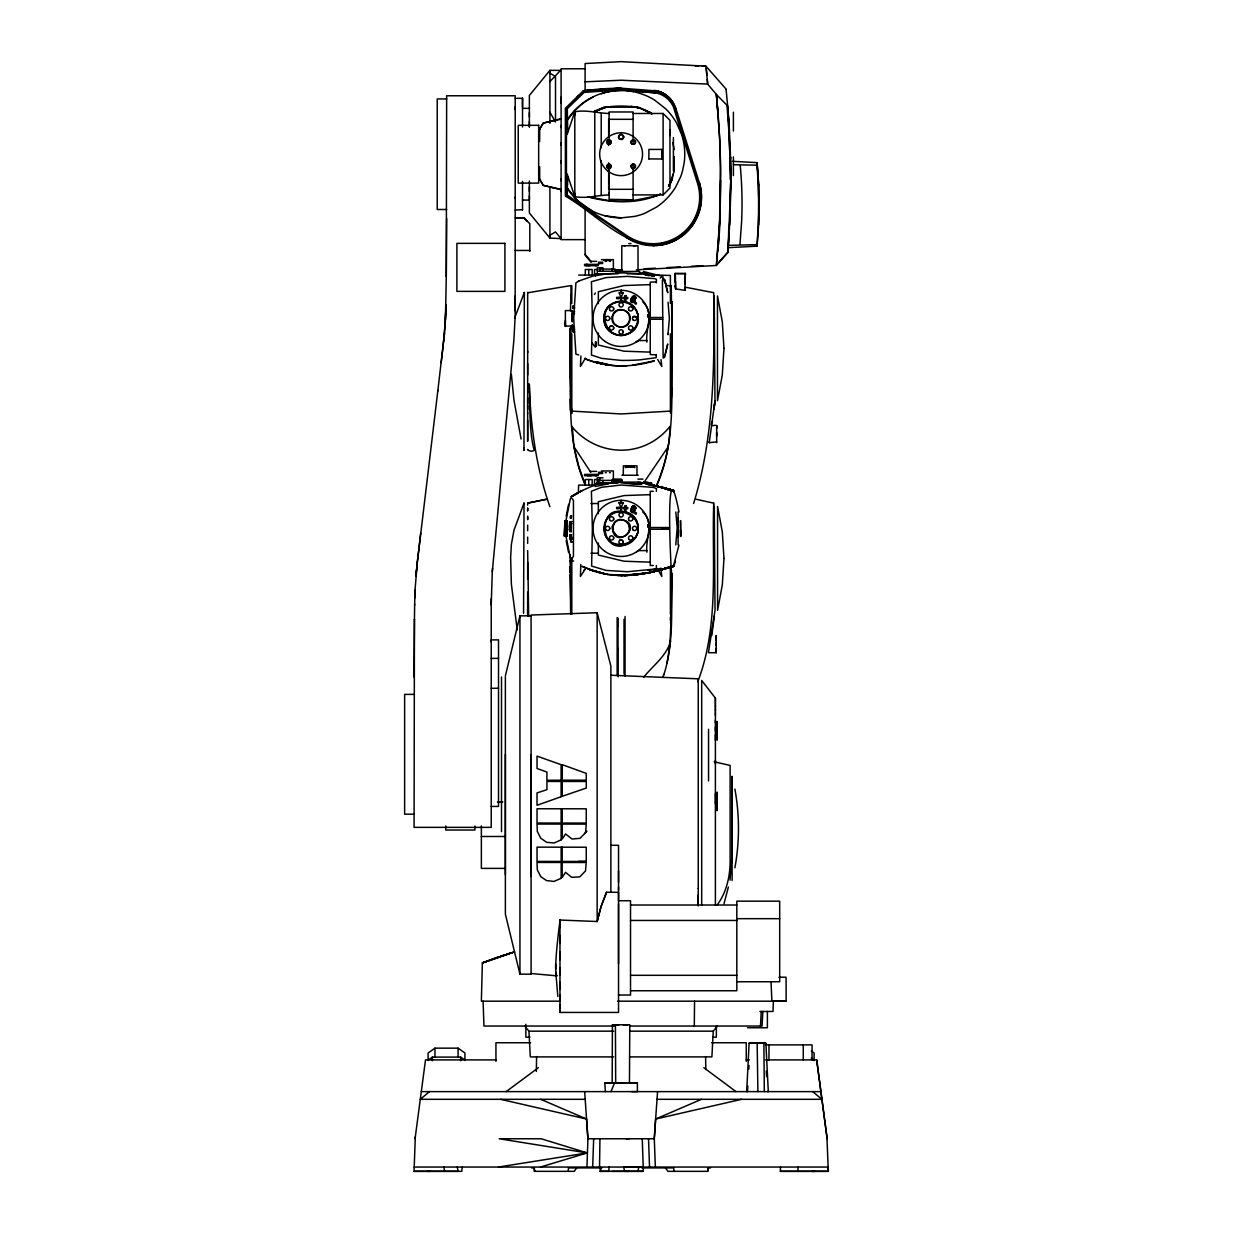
<?xml version="1.0" encoding="UTF-8"?>
<svg xmlns="http://www.w3.org/2000/svg" width="1233" height="1233" viewBox="0 0 1233 1233"><rect width="100%" height="100%" fill="white"/><g stroke="black" fill="none" stroke-linecap="round" stroke-linejoin="round"><path stroke-width="1.5" d="M462.267 1167.05L461.789 1171.335L414.072 1171.335L415.29 1136.903M491.227 642.008L491.227 639.896L498.517 639.896L498.517 806.428L491.227 806.428M491.227 604.848L492.291 571.773L513.868 340.231L515.163 316.403L515.224 95.773L446.654 95.773L446.284 276.362L446.654 218.503M505.376 874.706L505.376 754.288M515.224 109.645L515.224 106.855M515.224 310.901L515.224 295.951M515.224 198.297L515.224 197.172M515.224 98.316L522.515 98.316M515.224 210.072L522.515 209.672M522.515 106.947L522.515 100.844M527.662 392.433L527.662 351.128M527.662 615.544L527.662 608.948M527.662 592.164L527.662 613.51M527.662 562.587L527.662 579.325M527.662 516.134L527.662 519.525L527.662 517.043M527.662 413.117L527.662 441.106L527.662 420.376M527.662 391.616L527.662 413.456M527.662 375.094L527.662 363.581M549.887 506.686C536.093 467.43 530.467 425.878 529.358 384.434L527.662 384.357L529.265 384.295C530.098 404.563 529.08 432.86 534.136 449.768M529.373 199.638L529.373 195.77M529.373 191.5L529.373 186.861M529.373 126.506L529.373 121.558M529.373 116.919L529.373 112.65M529.373 108.781L529.373 95.434L549.918 70.358L561.092 70.389M531.084 876.509L531.084 754.611M559.982 1010.274L559.982 1012.432L618.534 1012.432L618.534 903.804M559.982 1007.87L559.982 1004.402M559.982 1000.025L559.982 994.831M559.982 988.897L559.982 982.3M559.982 975.164L559.982 967.597M559.982 959.706L559.982 951.645M559.982 943.507L559.982 935.446M559.982 927.586L559.982 920.034L597.157 921.529L601.026 906.656L606.513 892.276L618.534 892.276L618.534 900.737L630.525 900.737L630.525 995.031L618.534 995.031M561.092 191.392L561.092 68.801L585.105 68.771M561.092 180.758L561.092 178.708M561.092 163.095L561.092 160.953M561.092 145.124L561.092 142.982M561.092 127.461L561.092 125.427M561.092 103.295L561.092 97.176M565.377 325.635L565.377 324.649M565.377 324.834L565.377 322.769M565.377 323.863L565.377 321.366M565.377 321.042L565.377 320.21M570.185 561.816L570.17 554.65M570.956 406.551L570.956 403.962L571.758 413.517L570.956 403.885L570.956 412.13M570.956 371.78L570.956 326.283M570.956 597.019L570.956 610.566L570.247 574.655M570.956 589.975L570.956 585.521M570.956 580.835L570.956 574.532M570.956 567.966L570.956 557.933M570.956 334.821L570.956 400.571L570.956 384.264M599.762 267.792L599.762 271.229L599.67 269.087L615.097 269.087L615.097 271.229M602.922 271.229L602.922 269.087M610.874 892.276L610.874 666.128L597.157 612.739L531.084 615.036L531.084 974.209L519.941 974.147L505.376 914.177L505.376 676.979M611.845 482.535L611.845 480.392M617.147 674.574L617.147 617.563M618.18 676.794L618.18 648.481M618.534 890.365L618.534 886.727M618.534 882.273L618.534 870.914M621.355 301.222L621.185 297.615L618.966 292.653L620.862 292.653L621.34 290.294L621.355 292.653L623.235 292.653L621.031 297.615L621.031 301.222A17.139 17.139 0 0 0 606.297 327.022A17.139 17.139 0 0 0 635.904 327.022A17.139 17.139 0 0 0 621.355 301.222L621.355 297.199M620.862 507.225L620.862 511.248A17.139 17.139 0 0 0 606.297 537.049A17.139 17.139 0 0 0 635.904 537.049L637.692 532.764A16.877 16.861 -86.4 0 0 638.031 525.72C636.243 509.044 611.198 506.393 605.542 522.145C595.77 557.547 654.492 546.481 633.731 517.413C591.408 488.946 599.007 572.59 635.889 537.079A17.139 17.139 0 0 0 621.355 511.263L621.355 507.225M621.031 507.642L621.355 511.263M624.021 674.035L624.021 619.382M625.054 675.992L625.054 616.485M664.109 355.813L664.525 357.37L663.138 358.094L662.398 280.4L663.292 278.596L664.525 279.367L663.986 281.078M671.245 566.07L671.245 610.952L671.923 579.094M671.245 413.533L671.245 409.741M671.245 412.793L671.245 403.869L670.505 413.07M672.108 327.531L672.108 328.302M672.108 324.711L672.108 326.498M672.108 330.29L672.108 329.35M672.108 304.643L672.108 305.568M675.16 275.529L675.114 273.372L675.468 278.858M678.104 530.329L678.104 544.924M678.104 527.462L678.104 524.641M678.104 519.093L678.104 521.944M678.104 518.476L678.104 517.69M680.446 520.619L680.616 536.463L680.585 530.221L680.616 531.099M680.616 532.949L680.631 531.747M698.248 904.544L698.248 888.423M713.691 505.484L713.691 502.817M675.36 286.58L675.114 285.779L675.607 288.892L684.885 290.341L685.394 287.212L713.691 292.683L713.691 294.348C714.554 364.429 714.416 435.804 693.624 503.48M714.231 295.889L714.97 400.833L709.222 442.678L716.681 441.907M715.402 760.191L715.402 904.96M715.402 734.575L715.402 763.905M715.402 720.18L715.402 740.232M715.402 715.479L715.402 708.528M715.402 707.542L715.402 702.502M715.402 701.854L715.402 698.109L701.685 680.446L701.685 905.33M715.402 698.109L715.402 699.943M714.292 506.609L715.017 610.32L708.42 652.704L716.25 652.704L716.25 638.417M716.25 642.485L716.25 643.518M716.681 435.927L716.681 435.665M716.681 432.367L716.681 435.696L716.681 433.554M716.681 428.375C719.332 421.193 707.572 430.363 712.566 421.1M712.921 1037.184L716.342 1037.184L716.358 1026.164M717.113 802.729L717.113 810.528L717.113 792.341L717.113 804.348L717.113 798.491M717.113 733.265L717.113 739.877L717.113 721.582L717.113 739.137M732.109 779.518L732.109 776.482L731.97 855.764L729.998 880.146M732.001 779.056L732.001 776.42L732.109 880.47M733.404 156.899L733.404 175.61M527.662 449.444C526.306 449.166 530.884 452.65 533.935 450.538M574.825 193.242L574.809 196.648C586.538 198.821 597.635 195.168 609.102 194.922L609.102 192.471M638.031 271.445L638 245.721L621.802 245.721L621.771 271.445M669.951 135.584L669.966 129.958M672.108 333.835L672.108 334.775L672.108 301.962L672.108 302.917M674.189 149.594L672.879 142.473M716.681 425.678L716.681 426.664M717.113 723.648L717.113 721.629M414.072 677.133L414.442 619.29L414.072 827.358L491.227 827.358L491.227 598.621M523.563 613.402L524.01 503.11L513.976 530.252L511.387 544.292L510.632 557.501L511.371 584.211L517.244 629.893M629.462 1083.036L629.786 1024.746L612.416 1024.746L612.169 1083.036L626.749 1083.036M621.17 511.248L621.17 507.672L623.235 502.679L621.355 502.679C620.553 496.591 622.711 504.836 618.966 502.679L621.108 507.826M716.25 652.704L716.25 648.065M524.318 295.226L524.333 292.468L514.608 318.176M565.438 530.221L565.361 532.471L565.099 530.267M671.97 578.385C669.812 556.129 665.712 443.171 678.982 511.988M524.01 504.42L524.01 503.11M570.278 328.61L570.216 359.882M620.862 292.653L621.185 290.294M671.97 573.437C670.875 607.36 674.451 642.347 663.708 675.145M684.885 290.341L685.301 273.68L675.206 273.68L675.592 287.351M715.402 723.016L715.402 712.397M706.031 66.567L707.68 84.091L716.404 94.494L718.207 115.732A503.341 286.148 90 0 1 720.473 169.245L719.594 221.185L716.388 265.48L636.32 269.857M705.615 1056.558L705.8 1069.581M566.579 520.619L566.409 536.185L566.363 520.619M694.302 1026.041L694.549 1001.181M728.148 112.203L730.83 178.323L728.472 243.548L727.732 252.688L716.388 265.48L718.207 244.134A502.602 286.349 90 0 0 719.61 137.187L716.404 94.494L727.64 105.946L729.397 130.344M414.442 619.49L414.658 604.262M446.284 276.022L445.452 319.732L443.017 346.951M599.531 1167.05L599.947 1138.768M672.108 329.581L672.108 332.093M720.565 180.511L719.964 212.168M414.642 605.064L414.982 590.391M570.879 528.988L569.261 529.173L570 531.993L569.723 525.273L571.465 525.058M445.745 311.533L445.868 304.721L445.452 319.732M586.954 1167.05L587.91 1138.768L586.569 1119.04L540.748 1099.312M629.631 529.204L628.599 524.256L626.056 521.405M671.245 335.299L671.245 400.817L672 338.582M555.651 964.036L555.636 969.261M656.326 282.85L656.418 279.321L654.708 278.658L627.443 276.377L606.174 277.564L591.439 281.71L592.379 318.376L591.439 355.042L601.627 358.371L621.093 360.406A61.943 16.923 -1.4 0 0 640.05 359.851L656.156 357.693L656.341 354.58M684.947 283.76L685.394 273.372L685.348 275.529M726.037 89.315C731.816 143.552 732.094 198.328 727.732 252.688L727.763 252.488M414.072 1167.05L828.129 1167.05L828.36 1171.335L780.381 1171.335L780.489 1167.05M670.012 643.395L671.168 616.469M727.778 247.694L757.077 246.153L758.634 224.776L758.68 185.027L757.077 162.633L732.541 161.323M656.357 491.32L656.434 488.545L653.12 487.389L621.108 485.031L601.596 487.282L591.408 491.243L592.379 528.402L591.624 566.117L606.204 570.417L627.443 571.727L654.569 569.107L656.434 568.259L656.357 565.485M672.108 310.254L672.108 312.026M572.266 427.111C597.543 456.904 643.657 459.03 669.92 426.495C669.935 446.793 664.233 466.583 656.65 485.263M414.75 598.02L414.966 590.484M709.237 441.861L709.222 442.678M771.057 982.007L771.889 1001.181M570.694 303.395L570.956 296.012L570.956 302.362M596.248 342.743L596.125 346.427L596.279 341.926M445.745 311.41L444.496 333.311L437.807 391.031M595.416 341.849L595.231 347.244L591.794 342.589M592.672 1167.05L593.674 1138.768M650.192 530.098L650.192 526.707M758.634 224.776L758.68 185.027M773.384 1001.181L773.029 1011.461L759.898 1011.461M567.75 176.704L567.581 181.22M567.442 184.426L567.272 195.153L626.965 235.688A46.546 46.546 0 0 0 697.493 183.162L673.418 106.947A24.521 24.521 0 0 0 655.355 92.814L621.108 89.917L584.149 92.383L567.272 108.751L567.75 131.777M536.34 1071.446L536.602 1056.558M570.771 300.898L570.956 297.014M609.01 1167.05L608.809 1171.304L600.117 1171.335L600.425 1167.05L601.01 1171.335L643.379 1171.319L642.254 1138.768M573.437 317.235L571.804 317.004L572.189 311.656L574.67 311.656M729.628 225.254L730.83 179.324M746.689 1091.621L749.109 1043.195L757.154 1043.133L765.878 1043.195L768.298 1091.621L767.481 1091.621M760.499 1026.041L761.239 1011.461M673.834 163.388L674.204 156.452L674.189 171.356L668.779 186.214M717.406 1026.041L713.26 1031.173L711.903 1056.897L630.325 1056.897M665.543 1167.913L667.901 1171.335L707.742 1171.335L707.912 1167.913L710.532 1167.913M707.742 1171.335L707.912 1167.913M762.857 1011.461L762.071 1026.041L629.539 1026.041M747.491 1091.621L747.814 1086.011M748.801 1069.227L749.017 1065.497M631.789 510.755C635.611 506.855 630.71 513.267 633.099 511.433M414.966 590.669L417.355 561.971L437.885 390.383M570.987 530.036L571.357 526.861L569.307 527.03L569.476 524.349L569.738 521.682L571.526 521.682M640.359 483.213C642.408 485.278 612.631 482.488 621.155 482.103L640.821 482.103M572.682 313.506L572.806 311.656M565.824 521.451L570.401 498.533M568.259 1171.335L568.49 1167.913L601.796 1167.913M701.454 1099.312L655.632 1119.04L654.291 1138.768L655.355 1167.05M657.559 1091.621L654.261 1138.768L587.91 1138.768L584.658 1091.621M740 244.072L741.634 221.185A386.9 372.628 87.2 0 0 740.247 165.777M570.648 523.532L570.771 521.682L572.097 521.682M609.641 319.023L609.719 318.037M613.602 309.468L613.664 308.497M613.602 328.564L613.664 327.577M623.143 332.525L623.22 331.538M609.641 529.049L609.719 528.063M613.602 519.494L613.664 518.523M613.602 538.59L613.664 537.619M632.699 309.468L632.76 308.497M632.699 328.564L632.76 327.577M636.644 319.023L636.721 318.037M623.143 542.551L623.22 541.564M632.699 519.494L632.76 518.523M632.699 538.59L632.76 537.619M636.644 529.049L636.721 528.063M569.723 525.273L569.862 523.532L571.973 523.532M732.001 820.931L732.001 813.549M571.033 525.273L571.172 523.532M585.613 832.29L586.245 824.106L562.233 824.076L562.217 839.041L565.531 833.955L572.05 839.026L580.049 838.332L586.816 831.258L584.658 833.616M717.698 250.9L718.207 244.211M634.687 507.564L635.858 508.489L635.966 507.672C631.82 500.721 627.659 516.535 634.563 511.664C635.843 508.982 629.585 504.852 635.874 508.489L634.086 505.915M797.843 1171.319L798.198 1167.05M492.291 571.773L492.584 568.305M524.272 447.687L523.963 450.415L524.333 292.468M607.068 273.788L595.385 275.745M595.354 276.038L595.554 273.788L618.118 273.788M573.607 561.123L570.925 559.828L573.437 556.407L573.484 528.387L573.437 500.382L570.925 496.976L578.308 492.46L578.662 485.108L595.431 485.108M757.077 246.153L759.112 207.036L757.077 162.633L758.696 185.197M415.875 576.027L416.492 569.584M415.86 576.304L417.355 561.955M633.438 299.265L633.392 301.114L631.789 300.729L632.806 299.095L633.685 300.482L631.974 301.237M443.71 340.971L444.496 333.326M670.567 412.593L670.675 411.498M670.536 623.097L671.245 614.62L671.245 619.028M417.293 562.495L420.669 533.273M441.198 362.579L443.032 346.797M714.385 616.007L711.765 635.565M415.059 1138.768L425.508 1059.902L495.943 1059.902M573.037 308.003L573.299 306.031M675.114 281.941L675.114 276.793M570.925 518.03L571.218 516.057M629.416 530.467L629.215 531.762L629.893 528.294M734.883 867.801C739.661 841.831 739.646 815.044 734.883 789.074M671.646 387.856L671.369 397.858M571.989 317.235L572.282 321.967L572.235 313.506L574.532 313.506M635.951 297.862C628.183 296.259 638.016 298.648 633.793 302.409C626.071 303.071 634.548 292.252 635.889 297.353M678.936 545.125L673.403 566.394L648.111 572.913L620.893 575.503L628.029 575.333L624.391 575.441M674.035 565.654L673.896 564.714M549.918 236.859L550.134 235.719M667.007 663.277L670.49 641.006C666.837 656.033 652.735 665.604 643.595 677.379M668.255 333.465L667.978 334.729L669.38 318.376L668.039 302.208M670.906 409.233L671.106 406.458M566.178 516.242L568.629 504.266M637.939 1171.335L638.802 1167.081L642.609 1167.05M673.295 173.807L672.139 179.448L668.887 185.952M632.329 509.352L633.67 509.537L632.961 511.541M664.895 355.859L667.747 343.976L664.587 356.738M634.81 301.145L634.779 299.234A1.757 1.757 0 0 0 633.515 298.263C631.342 297.43 635.195 296.644 635.874 298.463C633.099 289.478 626.996 307.449 634.81 301.145L634.348 301.931M505.376 675.854L519.941 615.837L531.084 615.837M728.379 887.066L724.033 903.666M569.554 527.246C570.663 524.765 569.97 533.365 569.584 528.972M675.422 561.246L673.989 565.793L661.289 569.923L648.111 572.96L624.607 575.503L648.111 572.96L673.526 566.332L661.289 569.785L669.226 566.687M570.956 396.394L570.956 400.571M732.001 778.162L732.001 776.744M567.103 134.489L574.809 111.771C586.538 109.598 597.635 113.251 609.102 113.482M662.676 677.503L663.847 674.374M656.773 485.54C676.686 440.428 670.814 390.229 672.031 342.358A63.13 1.649 90 0 0 671.415 298.648L671.245 285.547M697.786 681.741C719.317 625.47 711.826 563.573 713.691 504.667M611.013 1091.606L614.481 1083.021L604.817 1083.036L605.388 1091.621M675.761 544.909L677.21 527.678L675.807 512.034M669.057 185.813L671.8 180.511M606.513 892.276L601.026 906.656L597.157 921.529L597.157 612.739M673.881 492.09L674.035 491.15M613.757 523.979L612.709 530.144L616.146 535.384M552.107 120.849L543.275 123.084L538.667 130.729L543.275 123.084L561.092 119.154M585.505 358.125L580.404 366.463L580.897 356.029M668.286 446.623L643.934 482.535M633.13 507.426L632.498 508.428L634.409 508.767L635.01 510.154L633.269 512.666M594.398 294.487L595.354 293.007M567.272 120.233L574.254 111.124L581.668 104.235A64.178 64.178 0 0 1 588.11 99.765L593.505 96.837M717.005 905.207C727.177 891.675 730.537 874.413 730.121 857.783L730.121 765.446L714.154 761.778M576.659 1167.913L574.301 1171.335L534.459 1171.335L534.29 1167.913L531.67 1167.913M639.465 272.632L654.399 275.884L643.626 273.68L649.174 274.743M668.517 186.168L670.49 183.424M583.795 570.447L584.596 569.446M561.092 69.772L549.918 81.594M632.93 507.688L634.456 507.195M632.452 509.26L632.067 511.356M718.824 262.259L727.778 252.272M660.225 278.041L662.583 276.331L663.369 279.352M571.449 531.855L570.602 529.82M632.452 506.331L630.525 510.924L633.377 512.635M660.749 487.497L661.998 486.403M648.882 158.995L648.882 149.424L661.905 149.424L661.905 158.995L648.959 158.918M661.905 149.424L661.905 158.995M633.099 194.922L663.107 194.922L669.966 188.063L669.966 120.341L663.107 113.482L633.099 113.482M675.915 108.828A26.602 26.602 0 0 0 657.96 91.042L621.108 88.206L583.301 90.764L565.377 108.304L565.377 196.155C599.392 214.866 642.67 268.64 684.454 234.1C698.941 221.647 704.922 200.856 699.296 182.592L675.977 108.797L672.786 102.046A26.54 26.34 14.2 0 0 661.52 92.336M577.414 96.528L578.508 95.45M655.494 91.982A25.323 25.323 0 0 1 671.939 102.632L674.22 106.639L698.294 182.9A47.393 47.393 0 0 1 626.472 236.397L566.425 195.615L566.425 108.381L583.748 91.581L621.108 89.069L655.494 92.013M429.454 1091.621L420.299 1099.312L585.182 1099.312M657.266 195.785L629.893 201.195L612.431 201.195L588.002 196.879C611.506 203.245 638.108 204.478 660.58 193.935L659.624 194.629M506.177 1091.621L538.343 1067.716M637.985 340.801L636.028 342.158L638.309 340.555L646.909 340.555M464.949 1060.519L464.949 1053.013L458.09 1048.158L434.956 1048.158L428.098 1053.013L428.098 1060.519M428.098 1060.133L432.382 1057.097L460.664 1057.097L464.949 1060.133M636.613 551.798L638.309 550.596L646.909 550.596M610.073 326.36L611.645 325.774M633.13 316.819L636.243 316.989M619.629 540.347L621.185 539.761M571.264 496.637L582.346 490.426M595.4 485.494C593.119 484.461 565.824 498.826 573.607 495.681M549.918 235.21L555.513 231.943L561.092 238.647L549.918 238.061L529.373 212.985L529.373 181.081M575.256 494.726L578.554 492.83M594.198 111.617L606.466 107.132A48.01 48.01 0 0 0 593.859 111.556M566.425 195.615L567.272 195.153M579.109 280.723L578.154 281.247L595.431 275.206M579.294 491.905L580.913 491.058M595.123 111.679L603.954 107.179L638.37 107.179L651.872 114.052M632.359 506.409L634.178 505.931M595.185 111.324L606.097 107.179A101.877 101.861 0 0 1 636.136 107.179L640.898 108.473A48.102 48.102 0 0 1 651.425 113.313M498.147 956.947L482.365 962.911L481.363 1001.181L560.09 1001.181M513.529 952.2L482.365 962.911L510.03 953.186M673.28 566.456L661.35 569.538M482.874 962.68L514.654 951.907M586.107 567.766L580.404 576.489L580.82 564.544M500.737 956.084L503.634 955.143M601.118 93.77C611.445 90.363 622.665 89.655 633.33 91.735M634.671 574.886L648.111 572.96L673.85 566.039C646.693 574.994 615.729 580.558 588.418 569.076L605.588 574.1M661.289 569.908L673.757 566.147L648.111 572.836M540.501 1167.05L587.216 1152.917L541.164 1138.768L499.226 1138.768L587.216 1152.917L498.456 1167.05M506.825 954.142L514.099 952.046M661.289 569.507L673.141 566.502L672.047 566.425M552.045 120.865L561.092 118.707M653.105 245.614L675.006 240.373L692.175 225.809L700.899 205.048L699.296 182.592A48.457 48.349 -22.8 0 1 684.531 233.931M655.632 1119.04L741.588 1099.312M648.111 572.913L654.754 571.403M652.488 571.927L634.748 574.871L645.275 573.407M547.421 498.949L527.662 503.11L547.421 499.18M527.662 292.791L570.956 285.563L570.956 294.471M632.467 365.199L654.399 360.868C631.65 367.804 606.651 367.973 584.534 358.541C597.943 363.781 612.431 366.694 626.857 365.754M654.738 569.399L661.289 568.428L648.111 570.324M615.668 271.815L617.271 271.599L615.467 271.491M607.407 273.788L622.526 272.878L639.757 273.803M615.853 481.687L622.018 481.255M612.046 481.178L620.23 480.654M616.654 481.379L615.313 481.486M617.271 270.998L616.176 271.137L622.079 271.214M619.382 482.18L620.276 482.103L619.398 482.103M612.154 480.069L621.956 479.637M583.301 90.764L621.108 88.206A277.302 273.649 -18.8 0 0 585.105 90.626L585.105 63.53L621.108 61.65L698.849 65.796M593.088 90.949L583.748 91.581L584.149 92.383M598.699 90.579L621.108 89.069M577.707 281.802L575.919 282.758L573.669 318.515L575.934 354.164L578.786 354.95M644.058 268.779L655.524 268.193M666.961 267.592L680.169 266.898M691.513 266.297L702.841 265.712M605.064 215.806L621.108 217.871L634.795 216.376A63.746 63.746 0 0 0 644.813 213.294L656.403 207.175A63.746 63.746 0 0 0 665.758 199.576L666.853 198.467A63.607 63.607 0 0 0 675.73 186.892L680.616 176.797A64.424 64.424 0 0 0 682.512 170.955L684.115 163.234A63.607 63.607 0 0 0 683.621 142.196L683.544 141.81A64.116 64.116 0 0 0 681.741 134.813L676.532 122.915A63.607 63.607 0 0 0 665.712 108.828L654.6 100.073A65.503 65.503 0 0 0 648.743 96.852A66.967 66.967 0 0 0 643.626 94.664L642.008 94.078A63.746 63.746 0 0 0 633.3 91.581M585.105 81.825L621.108 80.222L707.68 84.091L707.28 79.374M656.341 281.925L650.253 282.157L650.253 354.595L656.341 354.811M650.253 352.129L623.975 351.189L598.359 345.04L598.359 333.08M650.253 562.156L623.975 561.215L598.359 555.066L598.359 543.106M616.546 272.277L621.124 272.139M627.89 575.395L607.33 574.424L588.418 569.076M621.17 292.653L623.235 292.653M621.771 575.534L617.641 575.487M757.232 244.612L728.333 245.382L728.703 229.569M653.259 491.304L650.253 491.335L650.253 565.469L653.259 565.5M616.3 482.535L616.3 480.392L617.533 480.392M620.322 480.392L621.879 480.392L598.483 480.392L598.483 482.535M749.109 1043.195L765.878 1043.195M628.83 1171.335L611.599 1171.35M595.385 265.65L596.572 265.65M621.17 301.222L620.862 297.199M621.941 475.244L638.247 475.244M635.951 245.721L633.176 245.721M598.452 262.228L602.752 262.228M586.168 265.65L590.268 265.65M628.861 466.675L627.828 466.675M632.621 466.675L627.582 466.675M634.209 466.675L631.943 466.675M598.452 472.254L602.752 472.254M587.324 475.676L591.316 475.676M595.385 475.676L596.572 475.676M619.444 480.392L620.985 480.392M624.283 1171.35L643.379 1171.319M812.054 1171.35L814.859 1171.335L812.901 1171.335M446.654 98.933L437.222 98.933L437.222 209.487L446.654 209.487M522.515 108.35L529.373 108.35L529.373 127.169M609.102 119.308L633.099 119.308M633.531 189.312L608.67 189.312L608.67 171.618M522.515 200.07L529.373 200.07M523.809 217.732L515.224 217.732L523.794 217.748L526.799 220.738L523.809 217.732L529.805 223.743L529.805 251.285M585.105 239.634L561.092 239.634L561.092 189.712L552.045 187.555M628.83 243.579L630.957 243.579M515.224 250.453L529.805 250.453M601.411 259.654L613.356 259.654L613.371 269.087M603.985 260.502L610.782 260.502M596.71 261.365L590.669 261.365M605.295 261.365L606.312 261.365M609.472 261.365L610.412 261.365M602.752 263.508L598.452 263.508M584.457 264.371L593.027 264.371M593.674 264.371L598.745 264.371M584.457 265.65L593.027 265.65M593.674 265.65L598.406 265.65M603.06 267.792L597.296 267.792L597.296 273.788M597.959 269.503L594.522 269.503L594.522 275.082M616.192 269.935L617.224 269.95M622.095 269.935L616.361 269.935M597.527 271.229L617.24 271.229M620.045 271.445L639.757 271.445M675.16 273.449L685.348 273.449M627.335 273.788L642.532 273.788L639.172 273.233M578.678 275.082L595.431 275.082M574.347 306.031L572.852 306.031L572.59 308.003L574.825 308.003M572.235 310.593L565.377 310.593L565.377 326.437L565.377 325.42M572.189 311.656L573.854 311.656M647.679 314.924L648.959 314.924L649.128 316.85L647.679 316.85M647.679 315.139L648.99 315.139M647.679 316.634L649.128 316.85M650.253 317.513L662.753 317.513M650.253 319.224L662.753 319.224M572.235 326.159L565.377 326.021M574.67 329.226L572.466 329.226L572.312 324.695L573.299 329.226M572.235 327.377L574.439 327.377M572.775 329.226L573.16 331.893L574.732 331.893M633.084 466.675L625.485 466.675M625.254 467.538L626.087 467.538M634.116 467.538L634.964 467.538M601.411 470.96L613.356 470.96L613.387 480.392M590.021 471.391L596.71 471.391M605.295 472.671L606.312 472.671M609.472 472.671L610.412 472.671M602.752 473.534L598.452 473.534M584.457 474.397L593.027 474.397M593.674 474.397L598.745 474.397M584.457 475.676L593.027 475.676M593.674 475.676L598.406 475.676M603.06 477.818L597.296 477.818L597.296 483.829M612.832 479.113L621.108 479.113M637.862 479.113L642.979 479.113M597.959 479.529L594.522 479.529L594.522 485.108M596.664 482.535L618.103 482.982L596.664 483.829M621.047 500.321L620.862 502.679L618.966 502.679M590.931 503.542L598.329 503.542M571.773 516.057L570.463 516.057L570.185 518.03L571.495 518.03M565.084 520.619L564.252 536.185L564.884 520.619L565.423 536.463L565.855 520.619M566.718 524.487L566.656 530.082M647.679 524.95L648.959 524.95L649.128 526.876L647.679 526.876M647.679 525.166L648.99 525.166M565.87 526.337L566.918 520.619L567.149 536.185L566.625 533.442M647.679 526.661L649.128 526.876M569.307 527.03L570.617 527.03L570.694 525.69A79.282 77.895 0.2 0 1 571.049 521.682M650.253 527.539L668.687 527.539M661.659 529.25L668.702 529.25L650.253 529.25M565.885 530.205L566.594 536.185M571.603 534.721L569.939 534.721L570.201 537.403M565.731 536.185L565.7 520.619M571.865 537.403L569.754 537.403L569.985 539.253L572.713 539.253L572.59 538.328M572.513 541.919L570.833 541.919L570.417 539.253M491.227 658.391L498.517 658.391M491.227 688.276L498.517 688.261M414.072 694.379L404.64 694.379L404.64 814.196L414.072 814.196M497.438 802.036L502.787 802.036M481.363 836.483L505.376 836.483M610.874 845.299L618.534 845.299L618.534 963.882M505.376 868.386L481.363 868.386L481.363 825.894M630.525 905.022L736.825 905.022M736.825 918.677L779.688 918.677M630.525 920.45L736.825 920.45M630.525 975.318L736.825 975.318M736.825 981.745L779.688 981.745L779.688 901.169L736.825 901.169L736.825 990.746L630.525 990.746M778.994 977.214L786.084 977.245L786.13 1001.181L772.937 1001.165L774.601 1001.181M617.594 1001.181L786.13 1001.181M614.296 1026.041L483.952 1026.041L483.089 1001.181M747.583 1027.752L767.388 1027.752L767.388 1011.461M524.796 1026.041L528.942 1031.173L613.757 1031.173M630.279 1031.173L713.26 1031.173M530.02 1037.184L525.859 1037.184L525.859 1024.315M530.606 1042.748L495.943 1042.748L495.943 1061.366M711.595 1042.748L746.258 1042.748L746.258 1061.366M765.462 1044.89L812.069 1044.89L812.069 1059.902M613.71 1056.897L530.298 1056.897L528.942 1031.173M746.258 1059.902L749.34 1059.902M765.462 1059.902L816.693 1059.902L826.911 1136.903L828.129 1167.05M604.817 1083.036L611.892 1083.036M631.728 1091.621L637.384 1091.621L637.384 1083.036L615.683 1083.052L615.421 1024.746M421.316 1091.621L820.885 1091.621M657.019 1099.312L821.902 1099.312L812.747 1091.621M641.977 1167.913L673.711 1167.913L673.942 1171.335M414.072 1171.335L458.167 1171.335L457.227 1167.05M623.852 245.721L625.193 245.721M606.143 259.654L607.391 259.654M586.168 264.371L587.324 264.371M571.804 317.004L573.191 317.004M571.773 319.162L573.145 319.162M630.525 466.675L631.743 466.675M623.235 502.679L621.355 502.679M612.416 1024.746L619.12 1024.762M622.989 1024.746L627.797 1024.746M629.539 1083.021L637.384 1083.036M626.21 1138.768L629.123 1138.768M638.802 1167.081L623.698 1167.05L624.545 1171.335M535.446 1171.335L534.475 1171.335L534.29 1167.913M780.381 1171.335L828.36 1171.335L828.129 1167.05M427.419 1171.335L430.101 1171.35M573.16 331.893L572.975 329.226M569.261 529.173L570.571 529.188M590.931 553.216L598.329 553.263M757.324 165.176L733.45 164.729M578.416 861.405L585.644 861.451M569.939 534.721L571.249 534.721L571.511 537.403M600.117 1171.335L601.01 1171.335M655.848 275.021L670.398 275.468L670.398 303.395M650.253 284.623L623.975 285.547L598.359 291.697L598.359 303.672M650.253 494.649L623.975 495.574L598.359 501.723L598.359 513.699M632.067 483.336L627.566 483.151L641.807 484.137L638.694 483.829M610.874 675.237L698.248 678.813L698.248 888.654M615.56 270.366L621.108 270.659M621.108 89.917L655.339 92.86M702.024 65.888L706 66.243L725.99 88.976M531.084 973.5L557.1 975.889M667.33 285.578L670.398 285.917M648.111 484.785L654.708 485.91M640.852 482.92L643.641 483.244L642.994 482.719M641.576 482.781L648.296 483.952L645.275 483.398M641.422 482.75L648.296 483.952M696.244 499.257L713.691 503.172M654.584 485.417L648.111 484.199L673.634 490.549L648.111 483.845L673.742 490.642L648.111 483.845M638 482.38L639.465 482.658M646.986 482.396L651.964 483.382L643.503 481.579M596.233 362.533L608.516 365.06L596.233 362.456M607.33 574.424L592.611 570.571M643.441 271.553L662.583 276.331M663.431 487.944L668.748 489.794L661.35 487.266L673.126 490.287L648.111 483.875L673.834 490.749M601.118 363.026L608.516 364.675L596.233 361.839L599.485 362.641M648.111 483.875L673.927 490.873M500.613 1099.312L586.569 1119.04M643.626 273.248L654.399 275.992L643.626 273.233L654.399 275.992L643.641 274.188L654.399 276.084L642.994 272.693M552.107 187.555L543.275 185.335L538.667 177.691L543.275 185.335L561.092 189.358M661.289 487.282L672.971 490.256M672.401 491.273L661.289 487.205L673.264 490.333L661.289 487.02L673.526 490.472L661.289 487.097M643.626 274.05L649.082 275.807M661.289 487.205L668.748 489.794M633.515 508.289L634.409 508.767M566.425 108.381L567.272 108.751M640.898 108.473L651.918 113.59L648.959 111.864L650.408 112.681M591.67 210.658L577.429 200.547L567.272 188.187A63.746 63.746 0 0 0 621.062 217.887M549.918 73.209L555.513 76.461L555.513 120.11M811.36 1051.071L814.104 1053.013L814.104 1060.519M811.252 1058.114L814.104 1060.133M703.858 1067.716L736.024 1091.621M642.809 302.054C654.862 312.334 645.121 329.273 646.909 342.142M642.809 512.08C654.862 522.376 645.121 539.299 646.909 552.168M622.156 270.258L621.047 269.95L621.062 271.214M591.085 262.228L585.105 255.061L585.105 209.548M585.105 254.337L591.085 261.535M657.621 359.435L661.797 366.463L661.011 359.589M658.407 570.447L661.797 576.489L661.011 569.615M590.792 472.347L573.915 446.623L572.282 426.495M632.082 301.345L632.452 299.234L633.777 299.881M549.918 112.28L555.513 122.005M632.282 307.433L632.729 308.327M585.151 484.831C566.255 441.861 571.141 394.252 570.155 348.615A63.13 1.649 90 0 1 570.247 328.009M585.567 485.293L578.924 466.937L573.915 446.623M567.103 173.93L574.809 196.648L574.809 111.771L574.825 115.178M565.824 535.353L570.401 558.272M570.694 603.214L570.956 604.201M666.282 286.164L664.649 279.953L667.685 292.468M664.741 280.138L667.731 292.653M521.081 439.04L513.961 400.17L511.371 374.339M566.178 540.563L568.598 552.446M549.918 71.56L550.134 72.701M571.187 541.919L570.771 539.253M816.693 1059.902L827.143 1138.768M573.869 329.226L573.622 327.377M571.388 539.253L571.064 537.403M648.959 314.924L649.128 316.634M648.959 524.95L649.128 526.661M443.988 1167.05L444.45 1171.319M570.54 537.403L570.278 534.721M557.855 996.449L555.806 972.467M706.047 66.628L706 66.243A574.023 191.423 90 0 0 695.258 65.904M706.247 68.632L706.894 75.213M570.802 299.711L570.956 301.268M716.404 94.494L718.207 115.732M570.37 376.543L570.956 395.053M766.294 1071.092L766.618 1076.686M528.664 616.469L527.662 550.627M670.012 428.622L669.92 426.495M528.125 616.361L527.662 602.382M648.527 1138.768L649.529 1167.05M570.617 390.584L570.771 395.747M730.553 158.348L730.522 156.791L730.815 175.61M732.109 855.764L732.001 828.484M675.514 281.078L675.607 288.892M570.617 614.096L570.155 560.661M757.154 1043.133L757.894 1091.621M570.386 410.05L570.263 399.215M763.89 1043.18L764.306 1091.621M570.17 566.625L570.201 572.528M716.25 640.975L716.25 635.596L716.25 637.785M716.25 651.07L716.25 651.933M678.104 537.156L678.104 511.88M717.113 727.963L717.113 737.981M716.681 442.678L716.681 427.157M715.402 804.039L715.402 793.081M715.387 726.961L715.402 731.061M623.251 475.244L623.389 465.827L636.968 465.827L636.968 475.244M522.515 100.536L522.515 98.054L522.515 127.014M803.269 1044.89L803.269 1059.902M768.976 1044.89L768.976 1059.902M733.404 112.203L733.404 131.068M717.113 722.43L717.113 730.553M715.402 700.406L715.402 704.397M715.402 705.23L715.402 711.256M708.543 729.289L708.543 780.936M698.248 894.788L698.248 905.916M680.616 520.619L680.693 536.185M673.403 137.495L673.403 170.925M670.398 333.804L670.398 411.113L621.108 413.949L571.804 411.113L571.804 333.958M670.398 566.101L670.398 614.142M670.398 617.178L670.398 620.692M663.107 113.482L663.107 194.922M633.099 144.261L633.099 111.972L609.102 111.972L609.102 144.261M633.099 164.159L633.099 199.546L631.928 199.746L609.102 199.33L609.102 164.159M618.18 618.149L618.18 625.948M611.845 269.087L611.845 271.229M608.67 119.108L608.67 136.801M608.67 140.315L608.67 145.525M608.67 162.879L608.67 169.83M602.937 480.392L602.937 482.535M601.211 113.482L601.211 147.76M601.211 160.66L601.211 194.922M599.762 477.818L599.762 480.824M594.784 111.34L594.784 197.064M592.164 275.082L592.164 269.503L585.305 269.503L585.305 275.082M592.164 485.108L592.164 479.529L585.305 479.529L585.305 485.108M588.742 269.503L588.742 275.082M588.742 479.529L588.742 485.108M571.804 285.64L571.804 303.41M571.804 558.395L571.804 614.142M570.956 558.395L570.956 597.728M559.982 920.034L559.982 1012.432M549.918 70.358L549.918 123.315M549.918 186.938L549.918 238.061M539.669 129.08L539.669 141.533M539.669 166.887L539.669 179.34M527.662 292.329L527.662 352.623M527.662 397.704L527.662 403.746M527.662 405.133L527.662 409.448M527.662 503.927L527.662 505.129M527.662 525.181L527.662 530.683M527.662 537.126L527.662 543.414M522.515 181.359L522.515 210.072M519.941 615.837L519.941 974.147M501.507 676.979L501.507 831.597M474.936 826.018L474.936 830.025L445.76 830.025L445.76 826.018M460.664 1057.097L460.664 1060.734M458.09 1048.158L458.09 1057.436M434.956 1048.158L434.956 1057.436M432.382 1057.097L432.382 1060.734M567.149 120.11A63.746 63.746 0 0 1 621.062 90.394M567.612 181.59A99.025 5.225 90 0 1 567.473 184.796M684.623 234.039A48.38 48.102 -33.9 0 1 625.902 237.245M654.261 90.333A25.276 24.953 19.3 0 1 661.489 92.383M727.023 106.1A501.631 290.788 90 0 1 730.229 179.324M720.349 212.215A503.619 286.595 -90 0 1 718.577 244.304M556.792 975.519A101.8 7.799 -80.1 0 1 560.167 919.479M573.36 314.323A79.282 77.91 0.5 0 1 573.622 311.656M671.954 335.438A64.301 1.603 90 0 1 671.985 338.736M618.026 649.714A741.665 7.645 -90 0 1 618.026 626.718M570.478 310.839A63.13 1.649 90 0 1 570.956 294.471A63.191 1.649 -90 0 0 570.709 301.592M570.34 376.913A63.684 1.695 -90 0 1 570.185 360.051M562.186 862.468L562.186 877.403L565.531 872.347L571.711 877.326L579.726 876.879L585.505 870.945L586.245 862.499L562.186 862.468M562.279 764.676L562.279 780.181L586.261 780.196L586.261 773.384L562.279 764.676M562.202 847.179L562.186 861.435L586.245 861.466L586.245 847.21L562.202 847.179M562.248 808.786L562.233 823.043L586.245 823.074L586.245 808.817L562.248 808.786M562.263 781.46L562.263 796.287L586.261 788.057L586.261 781.475L562.263 781.46M611.26 141.718C607.884 150.102 604.74 134.89 611.26 141.718M630.942 166.07C635.165 174.362 636.767 158.903 630.942 166.07M671.245 296.413L671.245 302.208L671.245 296.413M716.25 644.335L716.25 645.645L716.25 644.335M527.678 508.227L527.662 510.786L527.678 508.227M638.247 317.744C640.066 339.291 604.817 341.341 604.016 319.84C601.904 292.992 645.568 297.893 636.783 324.233A16.214 16.214 0 0 1 630.772 332.016C608.008 347.413 591.948 306.2 618.704 301.792C628.075 299.28 638.232 308.003 638.247 317.744M611.275 166.085L608.979 168.644L606.682 166.655L608.763 164.035L611.275 166.085M630.972 141.672C630.279 145.062 636.028 145.17 635.519 141.749L633.223 139.776L630.972 141.672M723.971 348.369L722.291 375.079L717.467 400.725L717.467 295.966L722.291 321.674L723.971 348.369M723.971 558.41L722.322 584.874L717.575 610.32L717.575 506.486L722.322 531.932L723.971 558.41M612.262 526.645C613.618 553.247 646.354 523.455 620.322 519.386A9.355 9.355 0 0 0 614.558 522.206L612.262 526.645M612.246 316.573C609.564 327.546 627.505 331.723 629.816 320.595C633.207 309.283 614.204 304.721 612.246 316.573M595.554 483.829L595.323 486.496L608.578 483.829L595.554 483.829M714.97 400.725L714.03 409.356L714.97 400.725M623.682 136.986L622.002 139.483L619.213 138.805A2.697 2.62 -6.4 0 1 618.581 137.572L619.552 135.013A2.42 2.358 0 0 1 622.095 134.69L623.682 136.986M635.334 302.47L634.81 303.672L636.012 304.197L636.536 302.994L635.334 302.47M635.334 512.496L634.81 513.699L636.012 514.223L636.536 513.02L635.334 512.496M561.138 839.873L554.187 842.956L546.743 842.339L540.732 838.24L537.311 831.412L537.033 824.045L561.138 824.076L561.138 839.873M561.154 878.297L553.971 881.425L546.512 880.578L540.732 876.632L537.311 869.804L537.033 862.437L561.154 862.468L561.154 878.297M561.107 796.734L537.033 805.272L537.033 792.927L546.928 789.675L546.928 781.445L561.107 781.46L561.107 796.734M609.981 144.153L607.977 144.153A2.296 2.296 0 0 1 607.191 140.654A2.296 2.296 0 0 1 610.767 140.654A2.296 2.296 0 0 1 609.981 144.153M633.223 164.051L632.236 164.266A2.296 2.296 0 0 0 631.435 167.765A2.296 2.296 0 0 0 635.026 167.765A2.296 2.296 0 0 0 634.224 164.266L633.223 164.051M622.218 139.375L619.983 139.375A2.574 2.574 0 0 1 619.089 135.46A2.574 2.574 0 0 1 623.112 135.46A2.574 2.574 0 0 1 622.218 139.375M634.224 144.153L632.236 144.153A2.296 2.296 0 0 1 631.435 140.654A2.296 2.296 0 0 1 635.026 140.654A2.296 2.296 0 0 1 634.224 144.153M608.979 164.051L607.977 164.266A2.296 2.296 0 0 0 607.191 167.765A2.296 2.296 0 0 0 610.767 167.765A2.296 2.296 0 0 0 609.981 164.266L608.979 164.051M627.905 575.21L621.016 575.349L627.905 575.21M561.092 780.212L546.913 780.273L546.913 772.058L537.033 768.498L537.033 756.122L561.092 764.676L561.092 780.212M538.667 125.319L518.23 125.319L518.23 183.1L538.667 183.1L538.667 125.319M504.914 243.363L456.904 243.363L456.904 291.373L504.914 291.373L504.914 243.363M625.994 295.658L624.777 295.658L624.777 297.461L622.989 297.461L622.989 298.648L624.777 298.648L624.777 300.451L625.994 300.451L625.994 298.648L627.782 298.648L627.782 297.461L625.994 297.461L625.994 295.658M619.213 297.338L616.639 297.338L616.639 298.648L619.213 298.648L619.213 297.338M625.994 505.684L624.777 505.684L624.777 507.487L622.989 507.487L622.989 508.69L624.777 508.69L624.777 510.477L625.994 510.477L625.994 508.69L627.782 508.69L627.782 507.487L625.994 507.487L625.994 505.684M619.213 507.364L616.639 507.364L616.639 508.69L619.213 508.69L619.213 507.364M561.123 808.786L537.033 808.771L537.033 823.028L561.138 823.043L561.123 808.786M561.154 847.179L537.033 847.148L537.033 861.405L561.154 861.435L561.154 847.179M635.689 107.117L631.034 106.439L638.833 107.857L635.689 107.117M594.707 571.372L582.346 566.44L594.707 571.372M607.854 171.048A21.423 21.423 0 0 0 642.316 157.254A21.423 21.423 0 0 0 613.14 134.32A21.423 21.423 0 0 0 607.854 171.048M616.146 325.358A8.569 8.569 0 0 0 629.631 319.177A8.569 8.569 0 0 0 617.533 310.577A8.569 8.569 0 0 0 616.146 325.358M633.207 320.01A2.142 2.142 0 0 0 636.706 318.761A2.142 2.142 0 0 0 633.885 316.357A2.142 2.142 0 0 0 633.207 320.01M629.262 329.55A2.142 2.142 0 0 0 632.76 328.317A2.142 2.142 0 0 0 629.924 325.897A2.142 2.142 0 0 0 629.262 329.55M629.262 310.454A2.142 2.142 0 0 0 632.76 309.221A2.142 2.142 0 0 0 629.94 306.801A2.142 2.142 0 0 0 629.262 310.454M610.165 329.55A2.142 2.142 0 0 0 613.664 328.317A2.142 2.142 0 0 0 610.844 325.897A2.142 2.142 0 0 0 610.165 329.55M619.706 306.493A2.142 2.142 0 0 0 623.204 305.26A2.142 2.142 0 0 0 620.384 302.856A2.142 2.142 0 0 0 619.706 306.493M610.165 310.454A2.142 2.142 0 0 0 613.664 309.221A2.142 2.142 0 0 0 610.844 306.801A2.142 2.142 0 0 0 610.165 310.454M606.204 319.994A2.142 2.142 0 0 0 609.703 318.761A2.142 2.142 0 0 0 606.883 316.357A2.142 2.142 0 0 0 606.204 319.994M619.706 333.511A2.142 2.142 0 0 0 623.204 332.263A2.142 2.142 0 0 0 620.384 329.858A2.142 2.142 0 0 0 619.706 333.511M605.187 341.51A28.082 28.082 0 0 0 649.097 320.595A28.082 28.082 0 0 0 609.025 293.022A28.082 28.082 0 0 0 605.187 341.51M605.187 551.536A28.082 28.082 0 0 0 649.082 530.622A28.082 28.082 0 0 0 609.025 503.049A28.082 28.082 0 0 0 605.187 551.536M615.529 534.922A8.569 8.569 0 0 0 629.524 529.959A8.569 8.569 0 0 0 618.242 520.326A8.569 8.569 0 0 0 615.529 534.922M633.207 530.02A2.142 2.142 0 0 0 636.706 528.787A2.142 2.142 0 0 0 633.885 526.383A2.142 2.142 0 0 0 633.207 530.02M619.706 543.537A2.142 2.142 0 0 0 623.204 542.289A2.142 2.142 0 0 0 620.384 539.884A2.142 2.142 0 0 0 619.706 543.537M629.262 539.576A2.142 2.142 0 0 0 632.76 538.343A2.142 2.142 0 0 0 629.924 535.923A2.142 2.142 0 0 0 629.262 539.576M629.262 520.48A2.142 2.142 0 0 0 632.76 519.247A2.142 2.142 0 0 0 629.924 516.827A2.142 2.142 0 0 0 629.262 520.48M610.165 539.576A2.142 2.142 0 0 0 613.664 538.343A2.142 2.142 0 0 0 610.844 535.923A2.142 2.142 0 0 0 610.165 539.576M610.165 520.48A2.142 2.142 0 0 0 613.664 519.247A2.142 2.142 0 0 0 610.844 516.827A2.142 2.142 0 0 0 610.165 520.48M619.706 516.535A2.142 2.142 0 0 0 623.204 515.286A2.142 2.142 0 0 0 620.384 512.882A2.142 2.142 0 0 0 619.706 516.535M606.204 530.036A2.142 2.142 0 0 0 609.703 528.787A2.142 2.142 0 0 0 606.883 526.383A2.142 2.142 0 0 0 606.204 530.036"/></g></svg>
